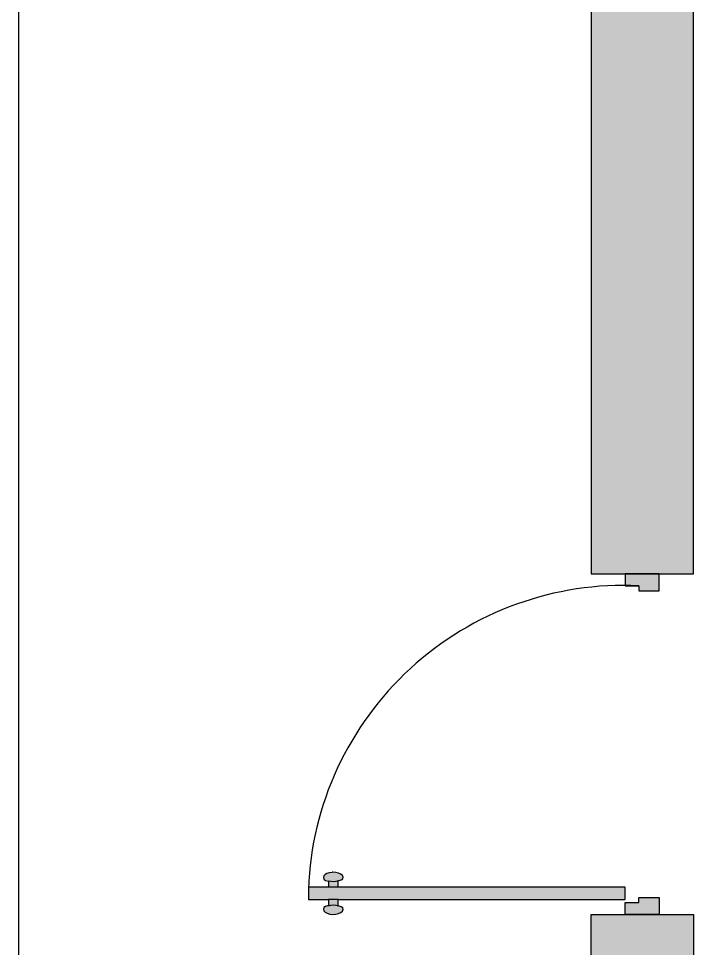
# Model space of a CAD drawing. Header units: metres. Extents: x 5231.1 to 5275.7, y -3151.4 to -3108.9.
# Drawn here: x 5231.115 to 5233.095, y -3129.516 to -3126.787 of the extents above; entities that cross this region are included whole.
import ezdxf

# ---------------------------------------------------------------- set-up
doc = ezdxf.new("R2010")
doc.units = ezdxf.units.M
for name, pattern in [('Page Lines', [0]), ('Style', [0]), ('Style Black Lines', [0]), ('Style Grey Lines', [0]), ('Style_3', [0])]:
    doc.linetypes.add(name, pattern=pattern)
doc.layers.add('Building', color=7, linetype='Continuous', true_color=0xfabd88)
doc.layers.add('Imported blocks', color=7, linetype='Continuous', true_color=0xc57dd9)

# ---------------------------------------------------------------- blocks, each defined once
blk = doc.blocks.new('Door EU 90')
at = {"layer": 'Imported blocks', "transparency": 33554483}
h = blk.add_hatch(color=256, dxfattribs=at)
edge = h.paths.add_edge_path(flags=0)
edge.add_spline(control_points=[(-0.4994, 0.908), (-0.4997, 0.8958), (-0.4958, 0.8846), (-0.4897, 0.88)], knot_values=[0, 0, 0, 0, 1, 1, 1, 1], degree=3, periodic=0)
edge.add_spline(control_points=[(-0.4897, 0.88), (-0.4836, 0.8754), (-0.4766, 0.8783), (-0.4745, 0.8926)], knot_values=[0, 0, 0, 0, 1, 1, 1, 1], degree=3, periodic=0)
edge.add_line((-0.4745, 0.8926), (-0.4555, 0.8926))
edge.add_line((-0.4555, 0.8926), (-0.4555, 0.05))
edge.add_line((-0.4555, 0.05), (-0.4198, 0.05))
edge.add_line((-0.4198, 0.05), (-0.4197, 0.8925))
edge.add_line((-0.4197, 0.8925), (-0.4007, 0.8925))
edge.add_spline(control_points=[(-0.4007, 0.8925), (-0.3986, 0.8783), (-0.3916, 0.8754), (-0.3855, 0.88)], knot_values=[0, 0, 0, 0, 1, 1, 1, 1], degree=3, periodic=0)
edge.add_spline(control_points=[(-0.3855, 0.88), (-0.3795, 0.8846), (-0.3756, 0.8958), (-0.3758, 0.908)], knot_values=[0, 0, 0, 0, 1, 1, 1, 1], degree=3, periodic=0)
edge.add_spline(control_points=[(-0.3758, 0.908), (-0.3759, 0.9083), (-0.3759, 0.9087), (-0.3759, 0.909)], knot_values=[0, 0, 0, 0, 1, 1, 1, 1], degree=3, periodic=0)
edge.add_spline(control_points=[(-0.3759, 0.909), (-0.3759, 0.9095), (-0.3759, 0.91), (-0.376, 0.9106)], knot_values=[0, 0, 0, 0, 1, 1, 1, 1], degree=3, periodic=0)
edge.add_spline(control_points=[(-0.376, 0.9106), (-0.3767, 0.9216), (-0.3809, 0.931), (-0.3867, 0.9345)], knot_values=[0, 0, 0, 0, 1, 1, 1, 1], degree=3, periodic=0)
edge.add_spline(control_points=[(-0.3867, 0.9345), (-0.3929, 0.9382), (-0.4, 0.9357), (-0.4017, 0.9212)], knot_values=[0, 0, 0, 0, 1, 1, 1, 1], degree=3, periodic=0)
edge.add_line((-0.4017, 0.9212), (-0.4197, 0.9212))
edge.add_line((-0.4197, 0.9212), (-0.4197, 0.98))
edge.add_line((-0.4197, 0.98), (-0.4555, 0.98))
edge.add_line((-0.4555, 0.98), (-0.4555, 0.9212))
edge.add_line((-0.4555, 0.9212), (-0.4736, 0.9212))
edge.add_spline(control_points=[(-0.4736, 0.9212), (-0.4753, 0.9357), (-0.4823, 0.9382), (-0.4886, 0.9345)], knot_values=[0, 0, 0, 0, 1, 1, 1, 1], degree=3, periodic=0)
edge.add_spline(control_points=[(-0.4886, 0.9345), (-0.4948, 0.9308), (-0.4991, 0.9202), (-0.4994, 0.908)], knot_values=[0, 0, 0, 0, 1, 1, 1, 1], degree=3, periodic=0)
for points in [[(-0.5, -0.05), (-0.5, 0.05), (-0.465, 0.05), (-0.465, 0.01), (-0.45, 0.01), (-0.45, -0.05), (-0.5, -0.05)], [(0.5, -0.05), (0.5, 0.05), (0.465, 0.05), (0.465, 0.01), (0.45, 0.01), (0.45, -0.05), (0.5, -0.05)]]:
    blk.add_hatch(color=256, dxfattribs=at).paths.add_polyline_path(points, flags=0)
at = {"layer": 'Imported blocks', "linetype": 'Style'}
for points in [[(-0.4017, 0.9212), (-0.4197, 0.9212), (-0.4197, 0.98), (-0.4555, 0.98), (-0.4555, 0.9212), (-0.4736, 0.9212)], [(-0.4745, 0.8926), (-0.4555, 0.8926), (-0.4555, 0.05), (-0.4198, 0.05), (-0.4197, 0.8925), (-0.4007, 0.8925)]]:
    blk.add_lwpolyline(points, dxfattribs=at)
at = {"layer": 'Imported blocks', "linetype": 'Style Grey Lines'}
blk.add_lwpolyline([(0.465, 0.01, 0.416941), (-0.425, 0.98)], format="xyb", dxfattribs=at)
at = {"layer": 'Imported blocks', "linetype": 'Style Black Lines'}
for points in [[(-0.4555, 0.8926), (-0.4555, 0.9212)], [(-0.4197, 0.8925), (-0.4197, 0.9212)]]:
    blk.add_lwpolyline(points, dxfattribs=at)
at = {"layer": 'Imported blocks', "linetype": 'Style'}
for points in [[(-0.5, -0.05), (-0.5, 0.05), (-0.465, 0.05), (-0.465, 0.01), (-0.45, 0.01), (-0.45, -0.05), (-0.5, -0.05)], [(0.5, -0.05), (0.5, 0.05), (0.465, 0.05), (0.465, 0.01), (0.45, 0.01), (0.45, -0.05), (0.5, -0.05)]]:
    blk.add_lwpolyline(points, close=True, dxfattribs=at)
at = {"layer": 'Imported blocks', "extrusion": (0, 0, -1)}
for centre, major_axis, start_param, end_param in [((-0.4995, 0.9069), (0, 0.0315), 1.099299, 2.042656), ((-0.3706, 0.9082), (0, 0.037), 4.276707, 5.07084)]:
    blk.add_ellipse(centre, major_axis=major_axis, ratio=0.894003, start_param=start_param, end_param=end_param, dxfattribs=at)
at = {"layer": 'Imported blocks'}
for points in [[(-0.4886, 0.9345), (-0.4948, 0.9308), (-0.4991, 0.9202), (-0.4994, 0.908)], [(-0.4736, 0.9212), (-0.4753, 0.9357), (-0.4823, 0.9382), (-0.4886, 0.9345)], [(-0.3867, 0.9345), (-0.3929, 0.9382), (-0.4, 0.9357), (-0.4017, 0.9212)], [(-0.376, 0.9106), (-0.3767, 0.9216), (-0.3809, 0.931), (-0.3867, 0.9345)], [(-0.4994, 0.908), (-0.4997, 0.8958), (-0.4958, 0.8846), (-0.4897, 0.88)], [(-0.3855, 0.88), (-0.3795, 0.8846), (-0.3756, 0.8958), (-0.3758, 0.908)], [(-0.3759, 0.909), (-0.3759, 0.9095), (-0.3759, 0.91), (-0.376, 0.9106)], [(-0.3758, 0.908), (-0.3759, 0.9083), (-0.3759, 0.9087), (-0.3759, 0.909)], [(-0.4897, 0.88), (-0.4836, 0.8754), (-0.4766, 0.8783), (-0.4745, 0.8926)], [(-0.4007, 0.8925), (-0.3986, 0.8783), (-0.3916, 0.8754), (-0.3855, 0.88)]]:
    blk.add_open_spline(points, degree=3, dxfattribs=at)
blk = doc.blocks.new('Title block grey  horizontal')
at = {"layer": 'Imported blocks', "linetype": 'Page Lines'}
blk.add_lwpolyline([(-21, -14.835), (21, -14.835), (21, 14.835), (-21, 14.835), (-21, -14.835)], close=True, dxfattribs=at)

msp = doc.modelspace()

# ---------------------------------------------------------------- hatches: boundary and pattern name
at = {"layer": 'Building', "transparency": 33554483}
h = msp.add_hatch(color=256, dxfattribs=at)
h.paths.add_polyline_path([(5232.7954, -3122.7436), (5232.7954, -3128.4163), (5233.0954, -3128.4163), (5233.0954, -3122.7436), (5232.7954, -3122.7436)], flags=0)
h.paths.add_polyline_path([(5232.7954, -3129.4163), (5232.7954, -3129.8894), (5233.0954, -3129.8894), (5233.0954, -3129.4163), (5232.7954, -3129.4163)], flags=0)
h.paths.add_polyline_path([(5232.7954, -3130.0094), (5232.7954, -3139.5523), (5233.0954, -3139.5523), (5233.0954, -3135.8482), (5233.0954, -3135.7282), (5233.0954, -3130.0094), (5232.7954, -3130.0094)], flags=0)

# ---------------------------------------------------------------- linework, layer by layer
at = {"layer": 'Building', "linetype": 'Style_3'}
for points in [[(5232.7954, -3122.7436), (5232.7954, -3128.4163), (5233.0954, -3128.4163), (5233.0954, -3122.7436)], [(5232.7954, -3129.8894), (5232.7954, -3129.4163), (5233.0954, -3129.4163), (5233.0954, -3129.8894)]]:
    msp.add_lwpolyline(points, dxfattribs=at)

# ---------------------------------------------------------------- block references
at = {"layer": 'Building', "rotation": 90}
msp.add_blockref('Door EU 90', (5232.9454, -3128.9163), dxfattribs=at)
at = {"layer": 'Imported blocks', "xscale": 1.060714285714218, "yscale": 1.062549277919129}
msp.add_blockref('Title block grey  horizontal', (5253.39, -3135.59), dxfattribs=at)

doc.saveas('drawing.dxf')
